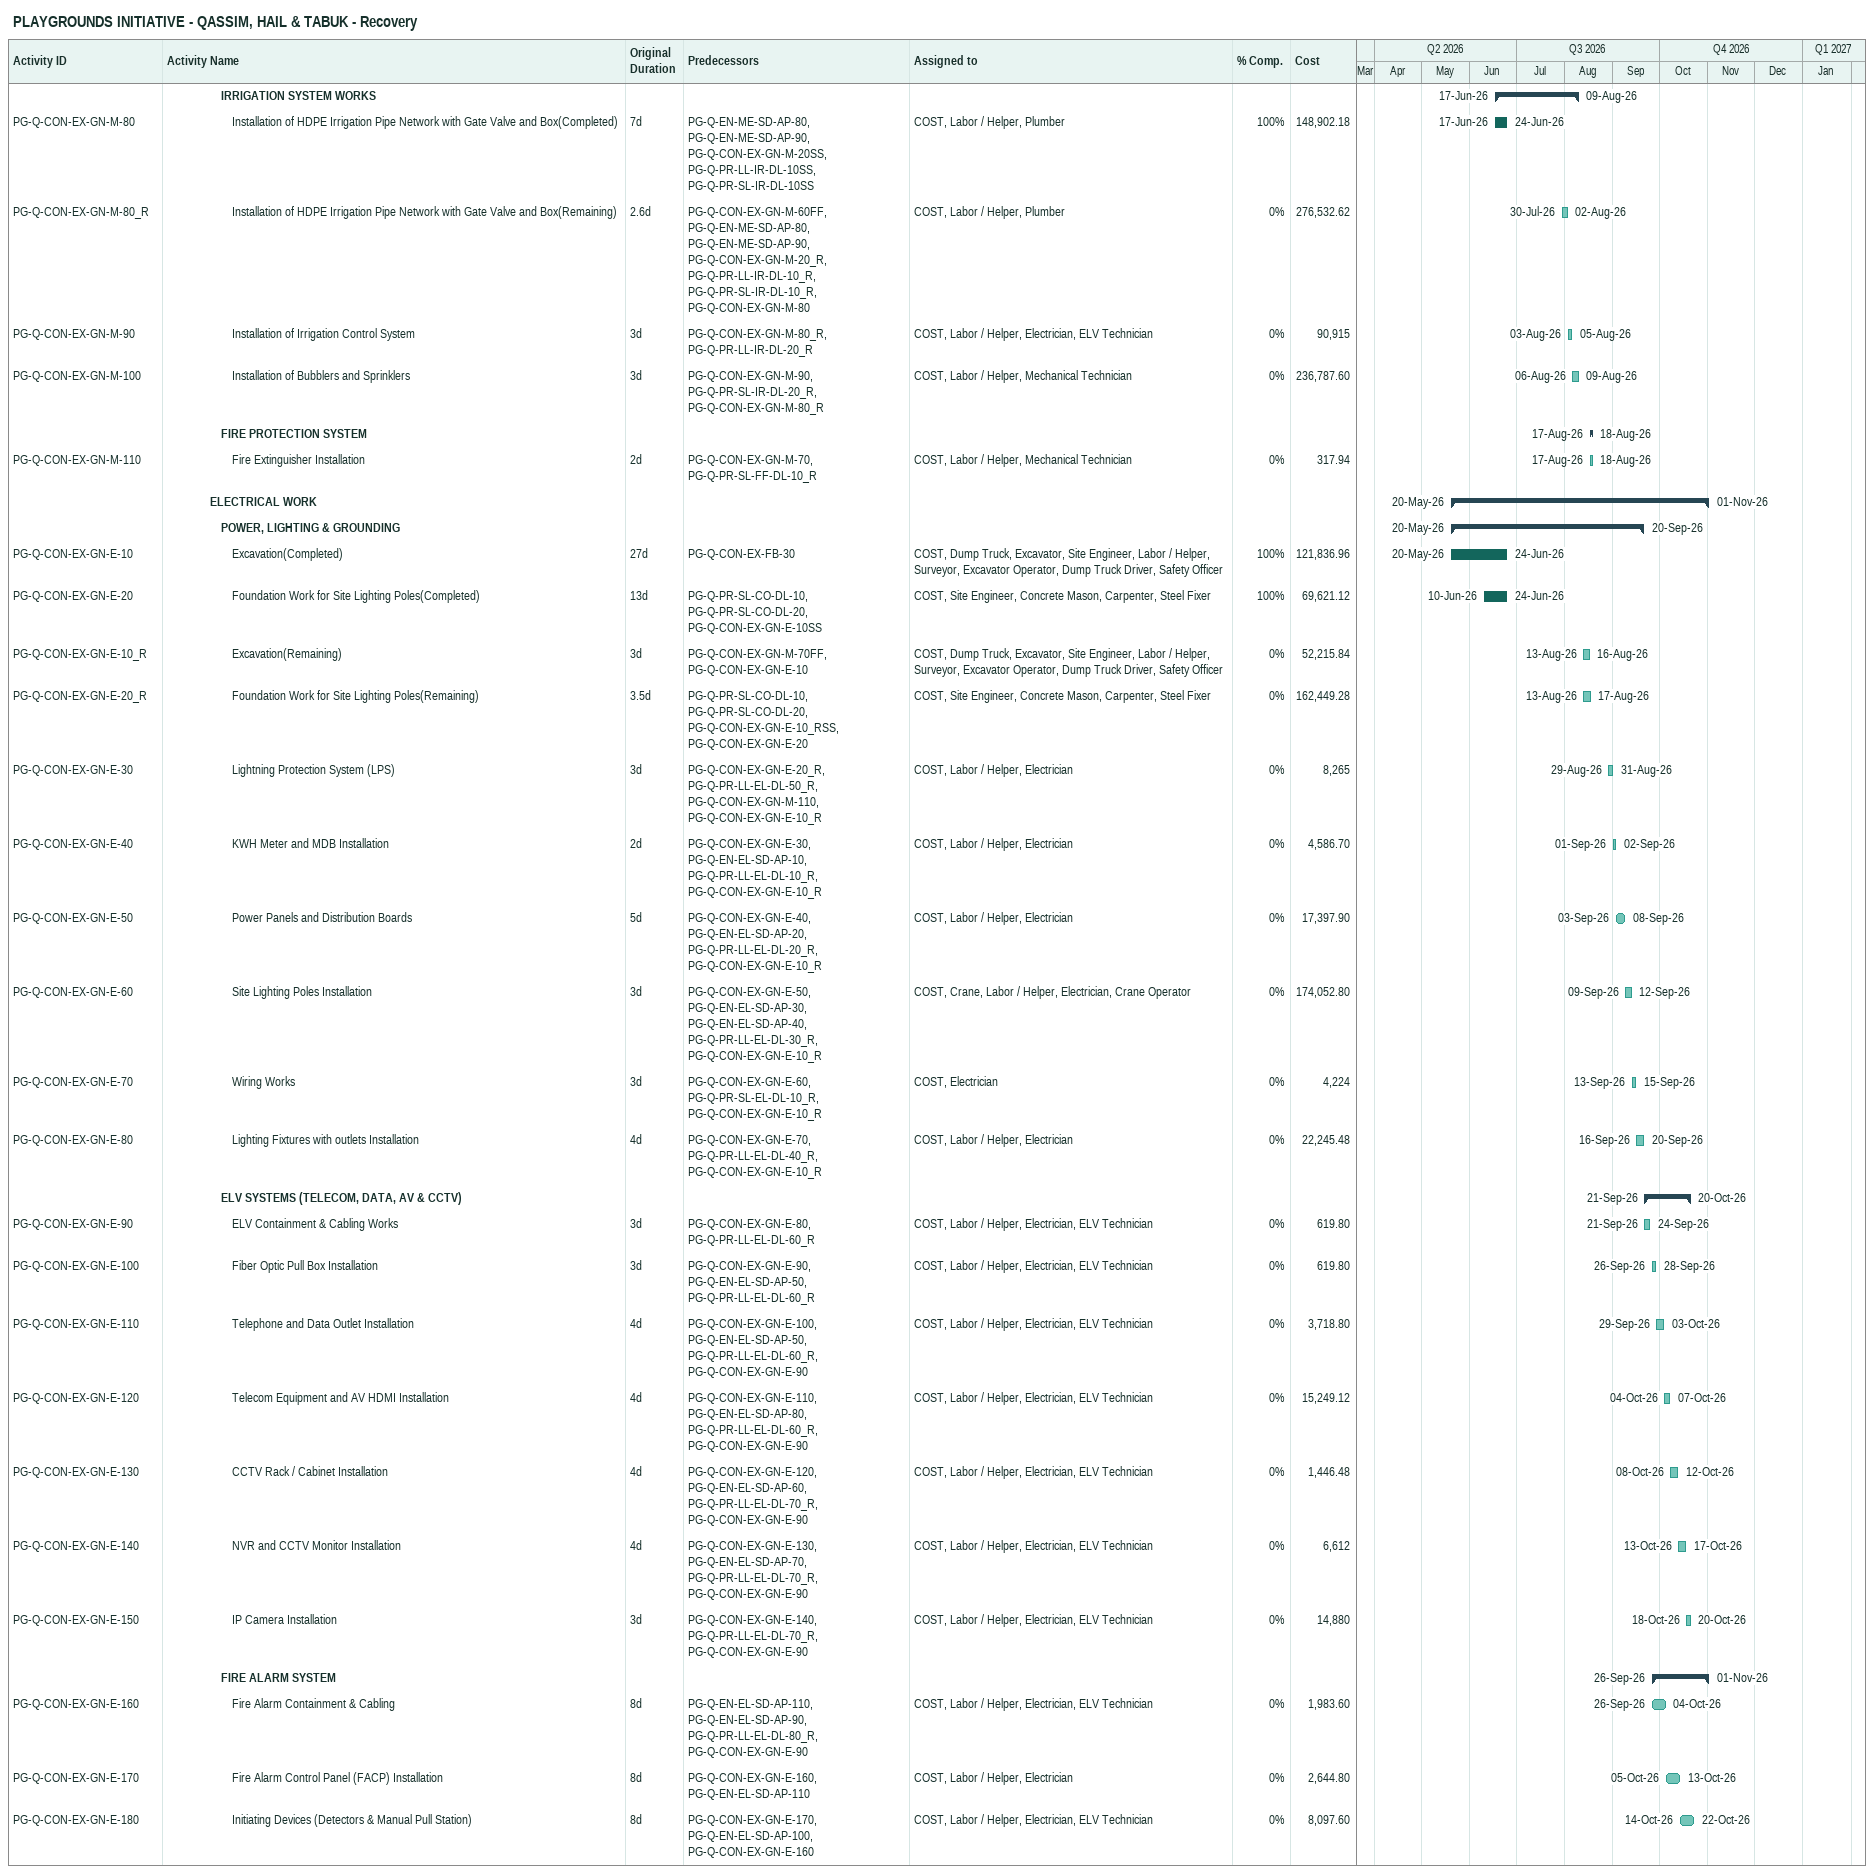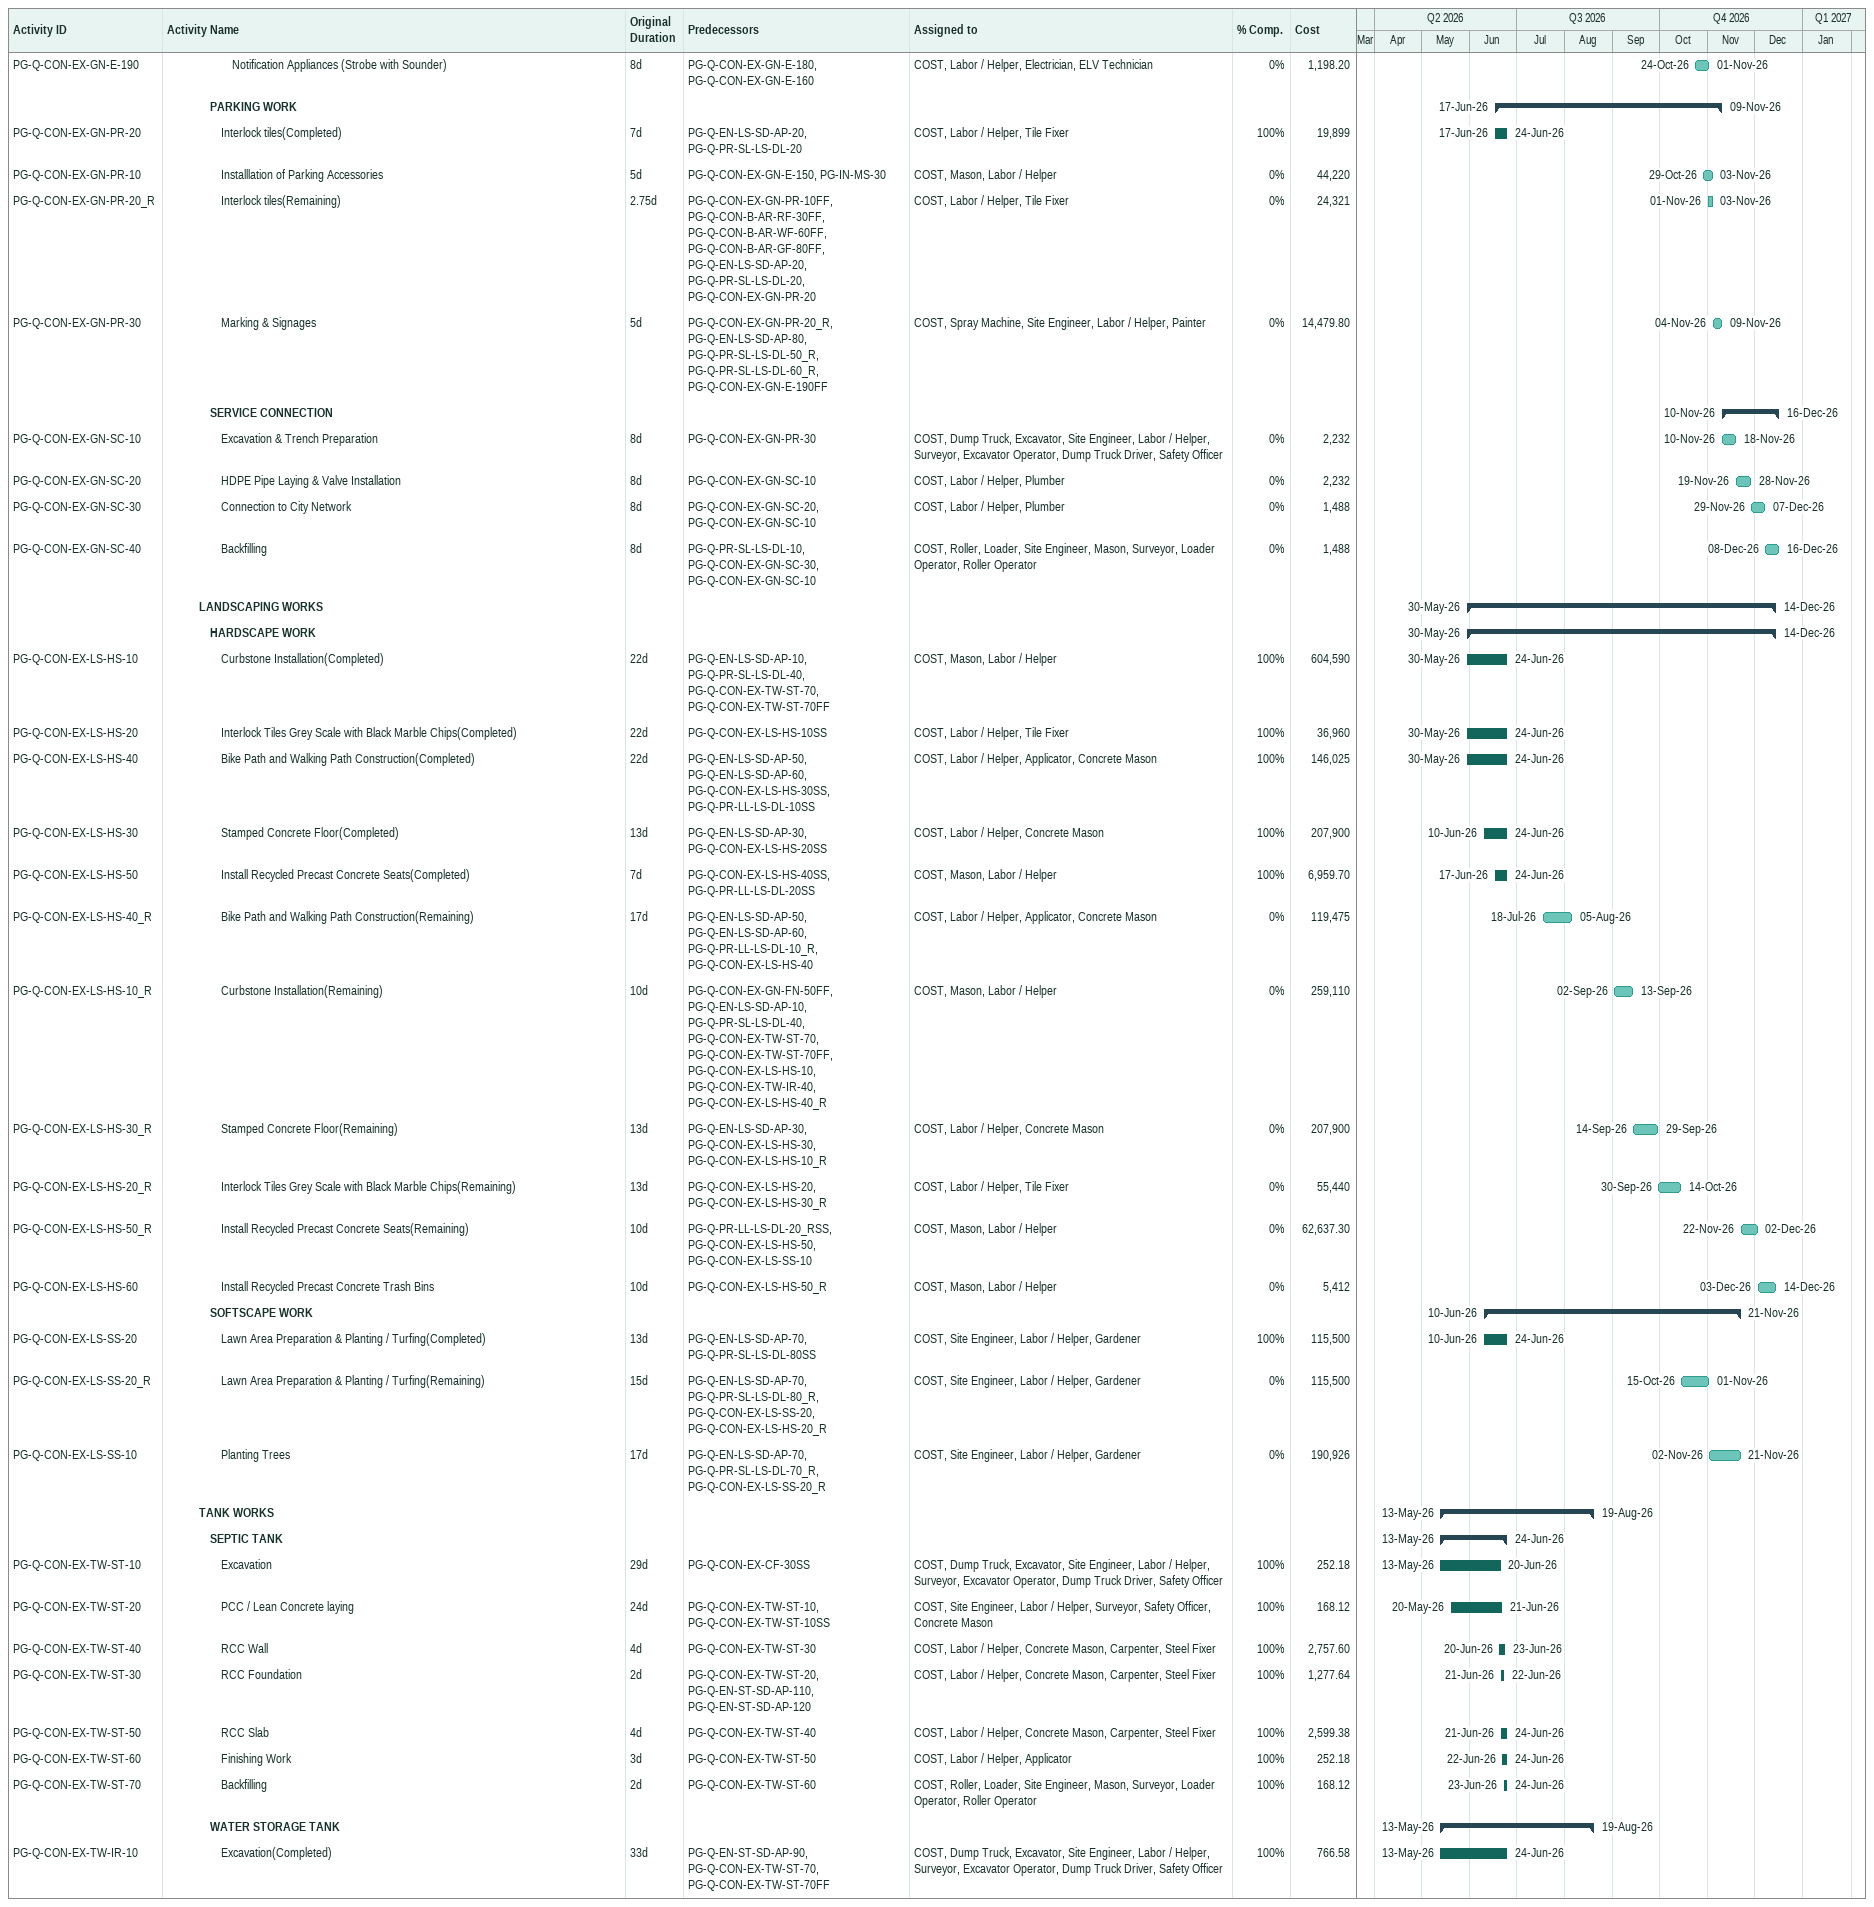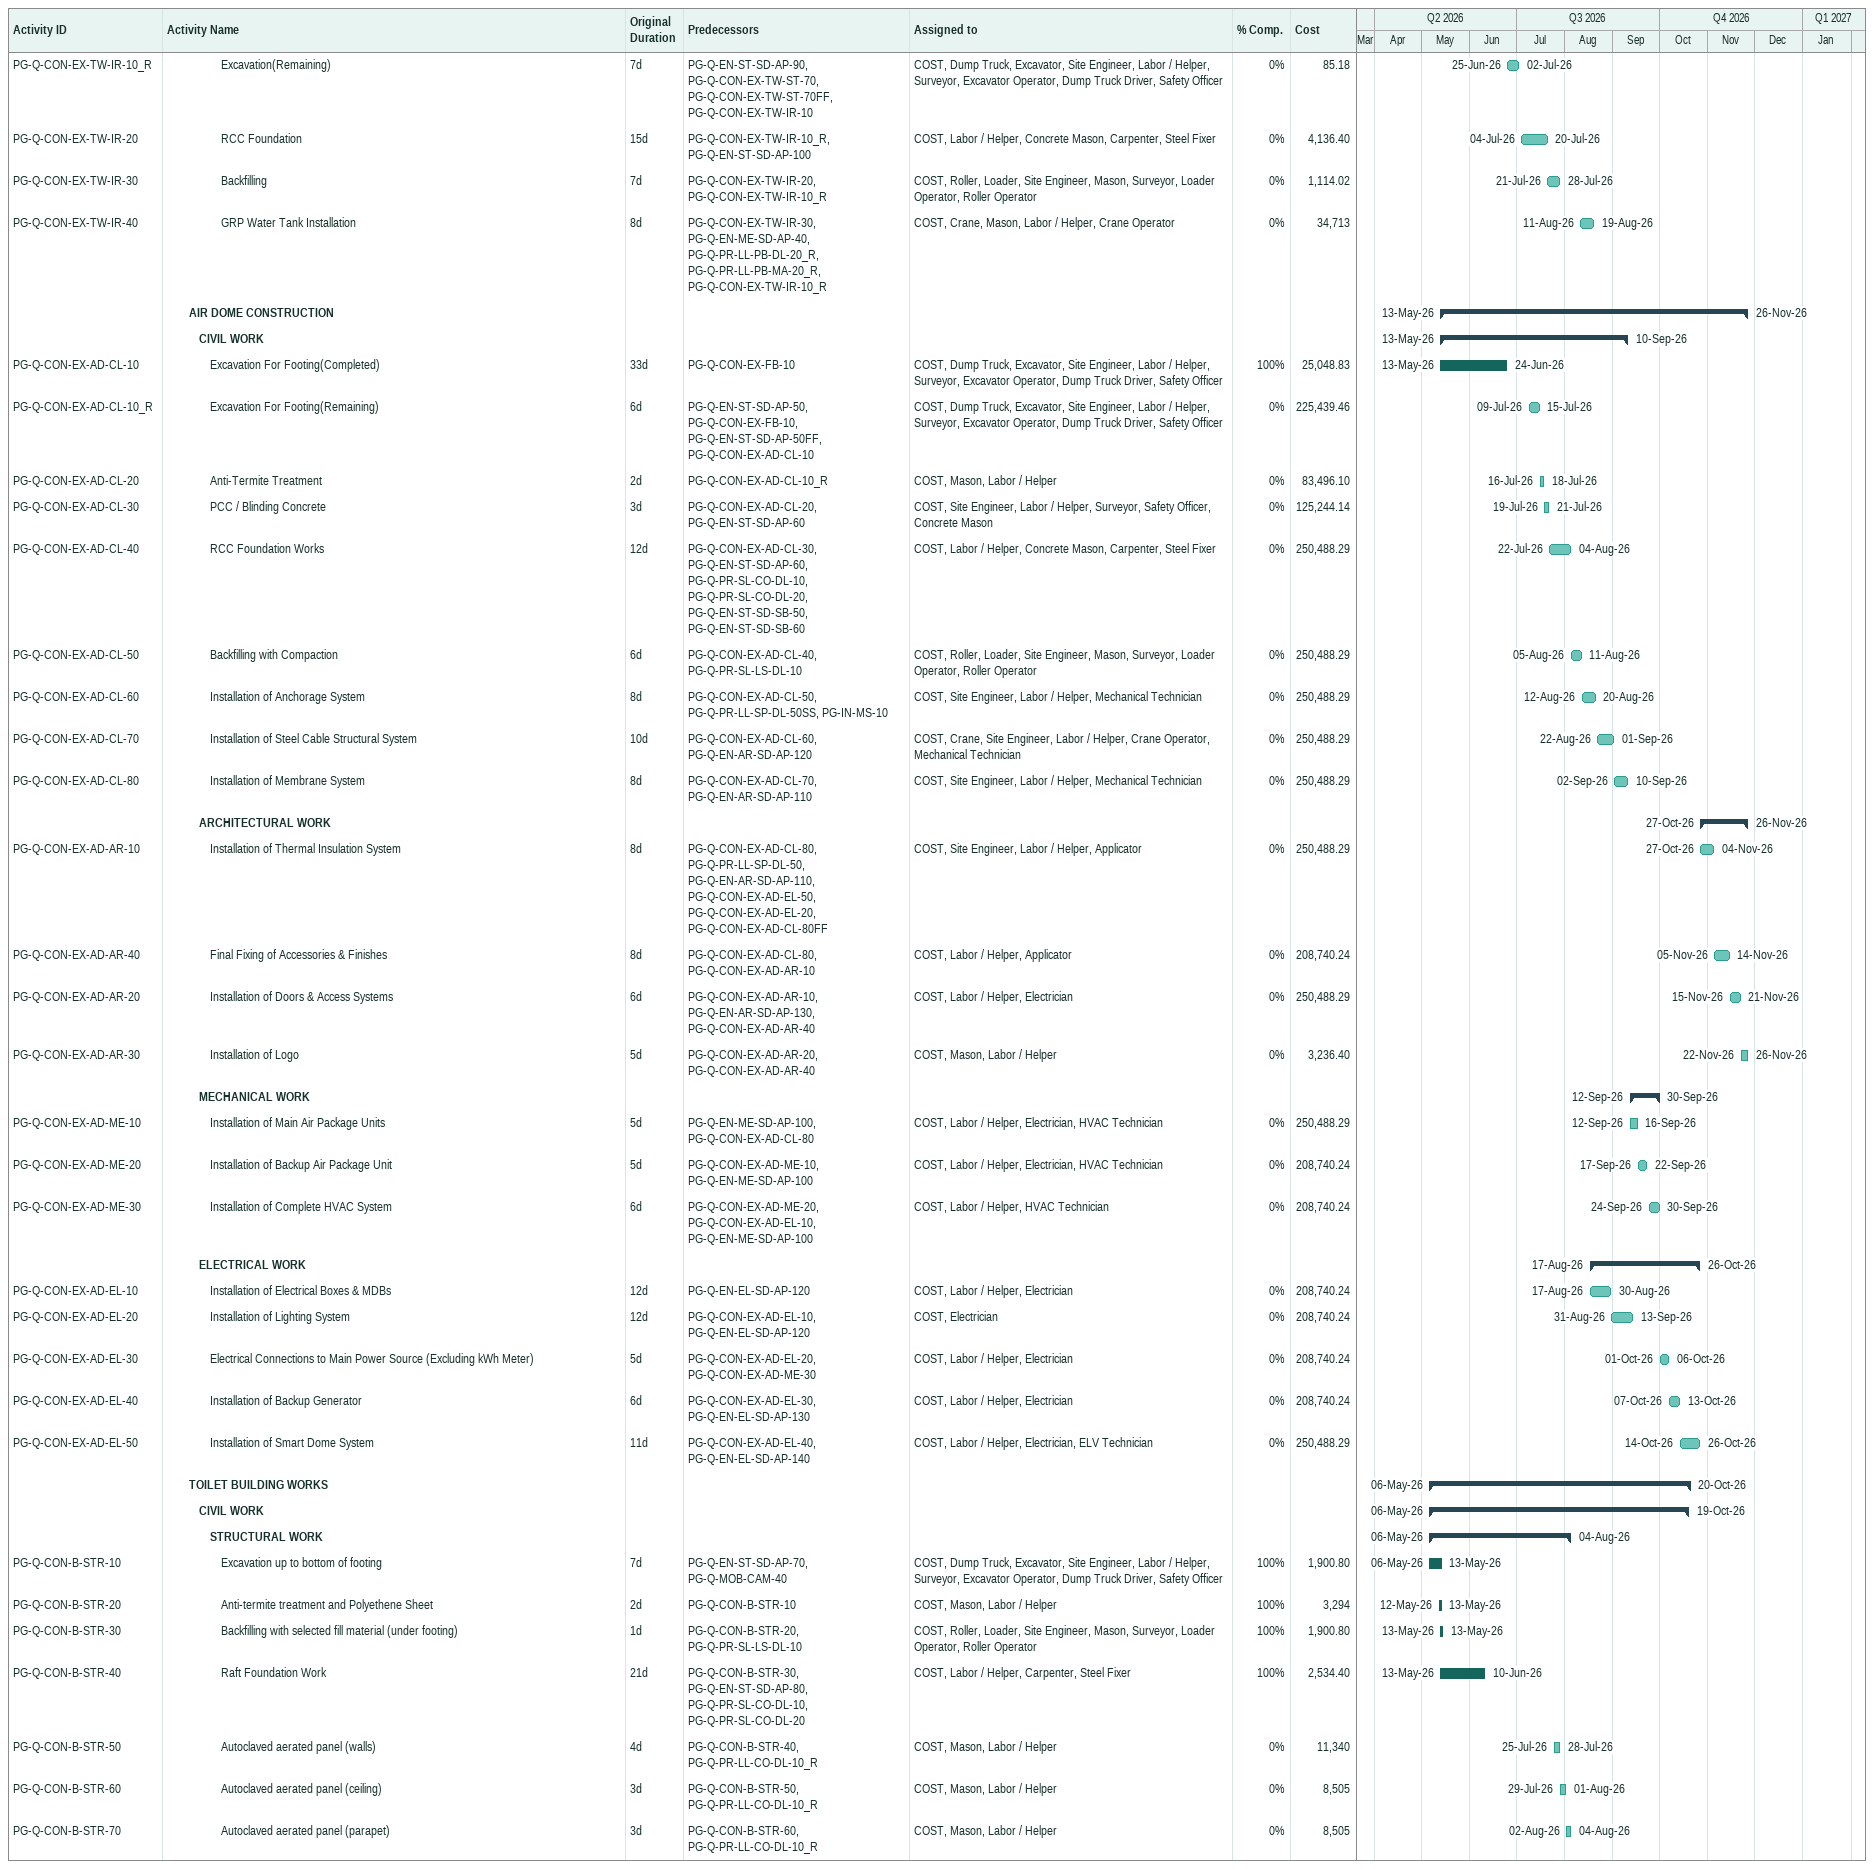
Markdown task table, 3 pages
PLAYGROUNDS INITIATIVE - QASSIM, HAIL & TABUK - Recovery

| ID | Level | Task | Original duration | Start | Finish | Predecessors | Resources | % complete | Cost |
|---|---|---|---|---|---|---|---|---|---|
|  | 6 | **IRRIGATION SYSTEM WORKS** |  | 2026-06-17 | 2026-08-09 |  |  |  |  |
| PG-Q-CON-EX-GN-M-80 | 7 | Installation of HDPE Irrigation Pipe Network with Gate Valve and Box(Completed) | 7d | 2026-06-17 | 2026-06-24 | PG-Q-EN-ME-SD-AP-80, PG-Q-EN-ME-SD-AP-90, PG-Q-CON-EX-GN-M-20SS, PG-Q-PR-LL-IR-DL-10SS, PG-Q-PR-SL-IR-DL-10SS | COST, Labor / Helper, Plumber | 100 | 148902.18 |
| PG-Q-CON-EX-GN-M-80_R | 7 | Installation of HDPE Irrigation Pipe Network with Gate Valve and Box(Remaining) | 2.6d | 2026-07-30 | 2026-08-02 | PG-Q-CON-EX-GN-M-60FF, PG-Q-EN-ME-SD-AP-80, PG-Q-EN-ME-SD-AP-90, PG-Q-CON-EX-GN-M-20_R, PG-Q-PR-LL-IR-DL-10_R, PG-Q-PR-SL-IR-DL-10_R, PG-Q-CON-EX-GN-M-80 | COST, Labor / Helper, Plumber | 0 | 276532.62 |
| PG-Q-CON-EX-GN-M-90 | 7 | Installation of Irrigation Control System | 3d | 2026-08-03 | 2026-08-05 | PG-Q-CON-EX-GN-M-80_R, PG-Q-PR-LL-IR-DL-20_R | COST, Labor / Helper, Electrician, ELV Technician | 0 | 90915 |
| PG-Q-CON-EX-GN-M-100 | 7 | Installation of Bubblers and Sprinklers | 3d | 2026-08-06 | 2026-08-09 | PG-Q-CON-EX-GN-M-90, PG-Q-PR-SL-IR-DL-20_R, PG-Q-CON-EX-GN-M-80_R | COST, Labor / Helper, Mechanical Technician | 0 | 236787.60 |
|  | 6 | **FIRE PROTECTION SYSTEM** |  | 2026-08-17 | 2026-08-18 |  |  |  |  |
| PG-Q-CON-EX-GN-M-110 | 7 | Fire Extinguisher Installation | 2d | 2026-08-17 | 2026-08-18 | PG-Q-CON-EX-GN-M-70, PG-Q-PR-SL-FF-DL-10_R | COST, Labor / Helper, Mechanical Technician | 0 | 317.94 |
|  | 5 | **ELECTRICAL WORK** |  | 2026-05-20 | 2026-11-01 |  |  |  |  |
|  | 6 | **POWER, LIGHTING & GROUNDING** |  | 2026-05-20 | 2026-09-20 |  |  |  |  |
| PG-Q-CON-EX-GN-E-10 | 7 | Excavation(Completed) | 27d | 2026-05-20 | 2026-06-24 | PG-Q-CON-EX-FB-30 | COST, Dump Truck, Excavator, Site Engineer, Labor / Helper, Surveyor, Excavator Operator, Dump Truck Driver, Safety Officer | 100 | 121836.96 |
| PG-Q-CON-EX-GN-E-20 | 7 | Foundation Work for Site Lighting Poles(Completed) | 13d | 2026-06-10 | 2026-06-24 | PG-Q-PR-SL-CO-DL-10, PG-Q-PR-SL-CO-DL-20, PG-Q-CON-EX-GN-E-10SS | COST, Site Engineer, Concrete Mason, Carpenter, Steel Fixer | 100 | 69621.12 |
| PG-Q-CON-EX-GN-E-10_R | 7 | Excavation(Remaining) | 3d | 2026-08-13 | 2026-08-16 | PG-Q-CON-EX-GN-M-70FF, PG-Q-CON-EX-GN-E-10 | COST, Dump Truck, Excavator, Site Engineer, Labor / Helper, Surveyor, Excavator Operator, Dump Truck Driver, Safety Officer | 0 | 52215.84 |
| PG-Q-CON-EX-GN-E-20_R | 7 | Foundation Work for Site Lighting Poles(Remaining) | 3.5d | 2026-08-13 | 2026-08-17 | PG-Q-PR-SL-CO-DL-10, PG-Q-PR-SL-CO-DL-20, PG-Q-CON-EX-GN-E-10_RSS, PG-Q-CON-EX-GN-E-20 | COST, Site Engineer, Concrete Mason, Carpenter, Steel Fixer | 0 | 162449.28 |
| PG-Q-CON-EX-GN-E-30 | 7 | Lightning Protection System (LPS) | 3d | 2026-08-29 | 2026-08-31 | PG-Q-CON-EX-GN-E-20_R, PG-Q-PR-LL-EL-DL-50_R, PG-Q-CON-EX-GN-M-110, PG-Q-CON-EX-GN-E-10_R | COST, Labor / Helper, Electrician | 0 | 8265 |
| PG-Q-CON-EX-GN-E-40 | 7 | KWH Meter and MDB Installation | 2d | 2026-09-01 | 2026-09-02 | PG-Q-CON-EX-GN-E-30, PG-Q-EN-EL-SD-AP-10, PG-Q-PR-LL-EL-DL-10_R, PG-Q-CON-EX-GN-E-10_R | COST, Labor / Helper, Electrician | 0 | 4586.70 |
| PG-Q-CON-EX-GN-E-50 | 7 | Power Panels and Distribution Boards | 5d | 2026-09-03 | 2026-09-08 | PG-Q-CON-EX-GN-E-40, PG-Q-EN-EL-SD-AP-20, PG-Q-PR-LL-EL-DL-20_R, PG-Q-CON-EX-GN-E-10_R | COST, Labor / Helper, Electrician | 0 | 17397.90 |
| PG-Q-CON-EX-GN-E-60 | 7 | Site Lighting Poles Installation | 3d | 2026-09-09 | 2026-09-12 | PG-Q-CON-EX-GN-E-50, PG-Q-EN-EL-SD-AP-30, PG-Q-EN-EL-SD-AP-40, PG-Q-PR-LL-EL-DL-30_R, PG-Q-CON-EX-GN-E-10_R | COST, Crane, Labor / Helper, Electrician, Crane Operator | 0 | 174052.80 |
| PG-Q-CON-EX-GN-E-70 | 7 | Wiring Works | 3d | 2026-09-13 | 2026-09-15 | PG-Q-CON-EX-GN-E-60, PG-Q-PR-SL-EL-DL-10_R, PG-Q-CON-EX-GN-E-10_R | COST, Electrician | 0 | 4224 |
| PG-Q-CON-EX-GN-E-80 | 7 | Lighting Fixtures with outlets Installation | 4d | 2026-09-16 | 2026-09-20 | PG-Q-CON-EX-GN-E-70, PG-Q-PR-LL-EL-DL-40_R, PG-Q-CON-EX-GN-E-10_R | COST, Labor / Helper, Electrician | 0 | 22245.48 |
|  | 6 | **ELV SYSTEMS (TELECOM, DATA, AV & CCTV)** |  | 2026-09-21 | 2026-10-20 |  |  |  |  |
| PG-Q-CON-EX-GN-E-90 | 7 | ELV Containment & Cabling Works | 3d | 2026-09-21 | 2026-09-24 | PG-Q-CON-EX-GN-E-80, PG-Q-PR-LL-EL-DL-60_R | COST, Labor / Helper, Electrician, ELV Technician | 0 | 619.80 |
| PG-Q-CON-EX-GN-E-100 | 7 | Fiber Optic Pull Box Installation | 3d | 2026-09-26 | 2026-09-28 | PG-Q-CON-EX-GN-E-90, PG-Q-EN-EL-SD-AP-50, PG-Q-PR-LL-EL-DL-60_R | COST, Labor / Helper, Electrician, ELV Technician | 0 | 619.80 |
| PG-Q-CON-EX-GN-E-110 | 7 | Telephone and Data Outlet Installation | 4d | 2026-09-29 | 2026-10-03 | PG-Q-CON-EX-GN-E-100, PG-Q-EN-EL-SD-AP-50, PG-Q-PR-LL-EL-DL-60_R, PG-Q-CON-EX-GN-E-90 | COST, Labor / Helper, Electrician, ELV Technician | 0 | 3718.80 |
| PG-Q-CON-EX-GN-E-120 | 7 | Telecom Equipment and AV HDMI Installation | 4d | 2026-10-04 | 2026-10-07 | PG-Q-CON-EX-GN-E-110, PG-Q-EN-EL-SD-AP-80, PG-Q-PR-LL-EL-DL-60_R, PG-Q-CON-EX-GN-E-90 | COST, Labor / Helper, Electrician, ELV Technician | 0 | 15249.12 |
| PG-Q-CON-EX-GN-E-130 | 7 | CCTV Rack / Cabinet Installation | 4d | 2026-10-08 | 2026-10-12 | PG-Q-CON-EX-GN-E-120, PG-Q-EN-EL-SD-AP-60, PG-Q-PR-LL-EL-DL-70_R, PG-Q-CON-EX-GN-E-90 | COST, Labor / Helper, Electrician, ELV Technician | 0 | 1446.48 |
| PG-Q-CON-EX-GN-E-140 | 7 | NVR and CCTV Monitor Installation | 4d | 2026-10-13 | 2026-10-17 | PG-Q-CON-EX-GN-E-130, PG-Q-EN-EL-SD-AP-70, PG-Q-PR-LL-EL-DL-70_R, PG-Q-CON-EX-GN-E-90 | COST, Labor / Helper, Electrician, ELV Technician | 0 | 6612 |
| PG-Q-CON-EX-GN-E-150 | 7 | IP Camera Installation | 3d | 2026-10-18 | 2026-10-20 | PG-Q-CON-EX-GN-E-140, PG-Q-PR-LL-EL-DL-70_R, PG-Q-CON-EX-GN-E-90 | COST, Labor / Helper, Electrician, ELV Technician | 0 | 14880 |
|  | 6 | **FIRE ALARM SYSTEM** |  | 2026-09-26 | 2026-11-01 |  |  |  |  |
| PG-Q-CON-EX-GN-E-160 | 7 | Fire Alarm Containment & Cabling | 8d | 2026-09-26 | 2026-10-04 | PG-Q-EN-EL-SD-AP-110, PG-Q-EN-EL-SD-AP-90, PG-Q-PR-LL-EL-DL-80_R, PG-Q-CON-EX-GN-E-90 | COST, Labor / Helper, Electrician, ELV Technician | 0 | 1983.60 |
| PG-Q-CON-EX-GN-E-170 | 7 | Fire Alarm Control Panel (FACP) Installation | 8d | 2026-10-05 | 2026-10-13 | PG-Q-CON-EX-GN-E-160, PG-Q-EN-EL-SD-AP-110 | COST, Labor / Helper, Electrician | 0 | 2644.80 |
| PG-Q-CON-EX-GN-E-180 | 7 | Initiating Devices (Detectors & Manual Pull Station) | 8d | 2026-10-14 | 2026-10-22 | PG-Q-CON-EX-GN-E-170, PG-Q-EN-EL-SD-AP-100, PG-Q-CON-EX-GN-E-160 | COST, Labor / Helper, Electrician, ELV Technician | 0 | 8097.60 |
| PG-Q-CON-EX-GN-E-190 | 7 | Notification Appliances (Strobe with Sounder) | 8d | 2026-10-24 | 2026-11-01 | PG-Q-CON-EX-GN-E-180, PG-Q-CON-EX-GN-E-160 | COST, Labor / Helper, Electrician, ELV Technician | 0 | 1198.20 |
|  | 5 | **PARKING WORK** |  | 2026-06-17 | 2026-11-09 |  |  |  |  |
| PG-Q-CON-EX-GN-PR-20 | 6 | Interlock tiles(Completed) | 7d | 2026-06-17 | 2026-06-24 | PG-Q-EN-LS-SD-AP-20, PG-Q-PR-SL-LS-DL-20 | COST, Labor / Helper, Tile Fixer | 100 | 19899 |
| PG-Q-CON-EX-GN-PR-10 | 6 | Installlation of Parking Accessories | 5d | 2026-10-29 | 2026-11-03 | PG-Q-CON-EX-GN-E-150, PG-IN-MS-30 | COST, Mason, Labor / Helper | 0 | 44220 |
| PG-Q-CON-EX-GN-PR-20_R | 6 | Interlock tiles(Remaining) | 2.75d | 2026-11-01 | 2026-11-03 | PG-Q-CON-EX-GN-PR-10FF, PG-Q-CON-B-AR-RF-30FF, PG-Q-CON-B-AR-WF-60FF, PG-Q-CON-B-AR-GF-80FF, PG-Q-EN-LS-SD-AP-20, PG-Q-PR-SL-LS-DL-20, PG-Q-CON-EX-GN-PR-20 | COST, Labor / Helper, Tile Fixer | 0 | 24321 |
| PG-Q-CON-EX-GN-PR-30 | 6 | Marking & Signages | 5d | 2026-11-04 | 2026-11-09 | PG-Q-CON-EX-GN-PR-20_R, PG-Q-EN-LS-SD-AP-80, PG-Q-PR-SL-LS-DL-50_R, PG-Q-PR-SL-LS-DL-60_R, PG-Q-CON-EX-GN-E-190FF | COST, Spray Machine, Site Engineer, Labor / Helper, Painter | 0 | 14479.80 |
|  | 5 | **SERVICE CONNECTION** |  | 2026-11-10 | 2026-12-16 |  |  |  |  |
| PG-Q-CON-EX-GN-SC-10 | 6 | Excavation & Trench Preparation | 8d | 2026-11-10 | 2026-11-18 | PG-Q-CON-EX-GN-PR-30 | COST, Dump Truck, Excavator, Site Engineer, Labor / Helper, Surveyor, Excavator Operator, Dump Truck Driver, Safety Officer | 0 | 2232 |
| PG-Q-CON-EX-GN-SC-20 | 6 | HDPE Pipe Laying & Valve Installation | 8d | 2026-11-19 | 2026-11-28 | PG-Q-CON-EX-GN-SC-10 | COST, Labor / Helper, Plumber | 0 | 2232 |
| PG-Q-CON-EX-GN-SC-30 | 6 | Connection to City Network | 8d | 2026-11-29 | 2026-12-07 | PG-Q-CON-EX-GN-SC-20, PG-Q-CON-EX-GN-SC-10 | COST, Labor / Helper, Plumber | 0 | 1488 |
| PG-Q-CON-EX-GN-SC-40 | 6 | Backfilling | 8d | 2026-12-08 | 2026-12-16 | PG-Q-PR-SL-LS-DL-10, PG-Q-CON-EX-GN-SC-30, PG-Q-CON-EX-GN-SC-10 | COST, Roller, Loader, Site Engineer, Mason, Surveyor, Loader Operator, Roller Operator | 0 | 1488 |
|  | 4 | **LANDSCAPING WORKS** |  | 2026-05-30 | 2026-12-14 |  |  |  |  |
|  | 5 | **HARDSCAPE WORK** |  | 2026-05-30 | 2026-12-14 |  |  |  |  |
| PG-Q-CON-EX-LS-HS-10 | 6 | Curbstone Installation(Completed) | 22d | 2026-05-30 | 2026-06-24 | PG-Q-EN-LS-SD-AP-10, PG-Q-PR-SL-LS-DL-40, PG-Q-CON-EX-TW-ST-70, PG-Q-CON-EX-TW-ST-70FF | COST, Mason, Labor / Helper | 100 | 604590 |
| PG-Q-CON-EX-LS-HS-20 | 6 | Interlock Tiles Grey Scale with Black Marble Chips(Completed) | 22d | 2026-05-30 | 2026-06-24 | PG-Q-CON-EX-LS-HS-10SS | COST, Labor / Helper, Tile Fixer | 100 | 36960 |
| PG-Q-CON-EX-LS-HS-40 | 6 | Bike Path and Walking Path Construction(Completed) | 22d | 2026-05-30 | 2026-06-24 | PG-Q-EN-LS-SD-AP-50, PG-Q-EN-LS-SD-AP-60, PG-Q-CON-EX-LS-HS-30SS, PG-Q-PR-LL-LS-DL-10SS | COST, Labor / Helper, Applicator, Concrete Mason | 100 | 146025 |
| PG-Q-CON-EX-LS-HS-30 | 6 | Stamped Concrete Floor(Completed) | 13d | 2026-06-10 | 2026-06-24 | PG-Q-EN-LS-SD-AP-30, PG-Q-CON-EX-LS-HS-20SS | COST, Labor / Helper, Concrete Mason | 100 | 207900 |
| PG-Q-CON-EX-LS-HS-50 | 6 | Install Recycled Precast Concrete Seats(Completed) | 7d | 2026-06-17 | 2026-06-24 | PG-Q-CON-EX-LS-HS-40SS, PG-Q-PR-LL-LS-DL-20SS | COST, Mason, Labor / Helper | 100 | 6959.70 |
| PG-Q-CON-EX-LS-HS-40_R | 6 | Bike Path and Walking Path Construction(Remaining) | 17d | 2026-07-18 | 2026-08-05 | PG-Q-EN-LS-SD-AP-50, PG-Q-EN-LS-SD-AP-60, PG-Q-PR-LL-LS-DL-10_R, PG-Q-CON-EX-LS-HS-40 | COST, Labor / Helper, Applicator, Concrete Mason | 0 | 119475 |
| PG-Q-CON-EX-LS-HS-10_R | 6 | Curbstone Installation(Remaining) | 10d | 2026-09-02 | 2026-09-13 | PG-Q-CON-EX-GN-FN-50FF, PG-Q-EN-LS-SD-AP-10, PG-Q-PR-SL-LS-DL-40, PG-Q-CON-EX-TW-ST-70, PG-Q-CON-EX-TW-ST-70FF, PG-Q-CON-EX-LS-HS-10, PG-Q-CON-EX-TW-IR-40, PG-Q-CON-EX-LS-HS-40_R | COST, Mason, Labor / Helper | 0 | 259110 |
| PG-Q-CON-EX-LS-HS-30_R | 6 | Stamped Concrete Floor(Remaining) | 13d | 2026-09-14 | 2026-09-29 | PG-Q-EN-LS-SD-AP-30, PG-Q-CON-EX-LS-HS-30, PG-Q-CON-EX-LS-HS-10_R | COST, Labor / Helper, Concrete Mason | 0 | 207900 |
| PG-Q-CON-EX-LS-HS-20_R | 6 | Interlock Tiles Grey Scale with Black Marble Chips(Remaining) | 13d | 2026-09-30 | 2026-10-14 | PG-Q-CON-EX-LS-HS-20, PG-Q-CON-EX-LS-HS-30_R | COST, Labor / Helper, Tile Fixer | 0 | 55440 |
| PG-Q-CON-EX-LS-HS-50_R | 6 | Install Recycled Precast Concrete Seats(Remaining) | 10d | 2026-11-22 | 2026-12-02 | PG-Q-PR-LL-LS-DL-20_RSS, PG-Q-CON-EX-LS-HS-50, PG-Q-CON-EX-LS-SS-10 | COST, Mason, Labor / Helper | 0 | 62637.30 |
| PG-Q-CON-EX-LS-HS-60 | 6 | Install Recycled Precast Concrete Trash Bins | 10d | 2026-12-03 | 2026-12-14 | PG-Q-CON-EX-LS-HS-50_R | COST, Mason, Labor / Helper | 0 | 5412 |
|  | 5 | **SOFTSCAPE WORK** |  | 2026-06-10 | 2026-11-21 |  |  |  |  |
| PG-Q-CON-EX-LS-SS-20 | 6 | Lawn Area Preparation & Planting / Turfing(Completed) | 13d | 2026-06-10 | 2026-06-24 | PG-Q-EN-LS-SD-AP-70, PG-Q-PR-SL-LS-DL-80SS | COST, Site Engineer, Labor / Helper, Gardener | 100 | 115500 |
| PG-Q-CON-EX-LS-SS-20_R | 6 | Lawn Area Preparation & Planting / Turfing(Remaining) | 15d | 2026-10-15 | 2026-11-01 | PG-Q-EN-LS-SD-AP-70, PG-Q-PR-SL-LS-DL-80_R, PG-Q-CON-EX-LS-SS-20, PG-Q-CON-EX-LS-HS-20_R | COST, Site Engineer, Labor / Helper, Gardener | 0 | 115500 |
| PG-Q-CON-EX-LS-SS-10 | 6 | Planting Trees | 17d | 2026-11-02 | 2026-11-21 | PG-Q-EN-LS-SD-AP-70, PG-Q-PR-SL-LS-DL-70_R, PG-Q-CON-EX-LS-SS-20_R | COST, Site Engineer, Labor / Helper, Gardener | 0 | 190926 |
|  | 4 | **TANK WORKS** |  | 2026-05-13 | 2026-08-19 |  |  |  |  |
|  | 5 | **SEPTIC TANK** |  | 2026-05-13 | 2026-06-24 |  |  |  |  |
| PG-Q-CON-EX-TW-ST-10 | 6 | Excavation | 29d | 2026-05-13 | 2026-06-20 | PG-Q-CON-EX-CF-30SS | COST, Dump Truck, Excavator, Site Engineer, Labor / Helper, Surveyor, Excavator Operator, Dump Truck Driver, Safety Officer | 100 | 252.18 |
| PG-Q-CON-EX-TW-ST-20 | 6 | PCC / Lean Concrete laying | 24d | 2026-05-20 | 2026-06-21 | PG-Q-CON-EX-TW-ST-10, PG-Q-CON-EX-TW-ST-10SS | COST, Site Engineer, Labor / Helper, Surveyor, Safety Officer, Concrete Mason | 100 | 168.12 |
| PG-Q-CON-EX-TW-ST-40 | 6 | RCC Wall | 4d | 2026-06-20 | 2026-06-23 | PG-Q-CON-EX-TW-ST-30 | COST, Labor / Helper, Concrete Mason, Carpenter, Steel Fixer | 100 | 2757.60 |
| PG-Q-CON-EX-TW-ST-30 | 6 | RCC Foundation | 2d | 2026-06-21 | 2026-06-22 | PG-Q-CON-EX-TW-ST-20, PG-Q-EN-ST-SD-AP-110, PG-Q-EN-ST-SD-AP-120 | COST, Labor / Helper, Concrete Mason, Carpenter, Steel Fixer | 100 | 1277.64 |
| PG-Q-CON-EX-TW-ST-50 | 6 | RCC Slab | 4d | 2026-06-21 | 2026-06-24 | PG-Q-CON-EX-TW-ST-40 | COST, Labor / Helper, Concrete Mason, Carpenter, Steel Fixer | 100 | 2599.38 |
| PG-Q-CON-EX-TW-ST-60 | 6 | Finishing Work | 3d | 2026-06-22 | 2026-06-24 | PG-Q-CON-EX-TW-ST-50 | COST, Labor / Helper, Applicator | 100 | 252.18 |
| PG-Q-CON-EX-TW-ST-70 | 6 | Backfilling | 2d | 2026-06-23 | 2026-06-24 | PG-Q-CON-EX-TW-ST-60 | COST, Roller, Loader, Site Engineer, Mason, Surveyor, Loader Operator, Roller Operator | 100 | 168.12 |
|  | 5 | **WATER STORAGE TANK** |  | 2026-05-13 | 2026-08-19 |  |  |  |  |
| PG-Q-CON-EX-TW-IR-10 | 6 | Excavation(Completed) | 33d | 2026-05-13 | 2026-06-24 | PG-Q-EN-ST-SD-AP-90, PG-Q-CON-EX-TW-ST-70, PG-Q-CON-EX-TW-ST-70FF | COST, Dump Truck, Excavator, Site Engineer, Labor / Helper, Surveyor, Excavator Operator, Dump Truck Driver, Safety Officer | 100 | 766.58 |
| PG-Q-CON-EX-TW-IR-10_R | 6 | Excavation(Remaining) | 7d | 2026-06-25 | 2026-07-02 | PG-Q-EN-ST-SD-AP-90, PG-Q-CON-EX-TW-ST-70, PG-Q-CON-EX-TW-ST-70FF, PG-Q-CON-EX-TW-IR-10 | COST, Dump Truck, Excavator, Site Engineer, Labor / Helper, Surveyor, Excavator Operator, Dump Truck Driver, Safety Officer | 0 | 85.18 |
| PG-Q-CON-EX-TW-IR-20 | 6 | RCC Foundation | 15d | 2026-07-04 | 2026-07-20 | PG-Q-CON-EX-TW-IR-10_R, PG-Q-EN-ST-SD-AP-100 | COST, Labor / Helper, Concrete Mason, Carpenter, Steel Fixer | 0 | 4136.40 |
| PG-Q-CON-EX-TW-IR-30 | 6 | Backfilling | 7d | 2026-07-21 | 2026-07-28 | PG-Q-CON-EX-TW-IR-20, PG-Q-CON-EX-TW-IR-10_R | COST, Roller, Loader, Site Engineer, Mason, Surveyor, Loader Operator, Roller Operator | 0 | 1114.02 |
| PG-Q-CON-EX-TW-IR-40 | 6 | GRP Water Tank Installation | 8d | 2026-08-11 | 2026-08-19 | PG-Q-CON-EX-TW-IR-30, PG-Q-EN-ME-SD-AP-40, PG-Q-PR-LL-PB-DL-20_R, PG-Q-PR-LL-PB-MA-20_R, PG-Q-CON-EX-TW-IR-10_R | COST, Crane, Mason, Labor / Helper, Crane Operator | 0 | 34713 |
|  | 3 | **AIR DOME CONSTRUCTION** |  | 2026-05-13 | 2026-11-26 |  |  |  |  |
|  | 4 | **CIVIL WORK** |  | 2026-05-13 | 2026-09-10 |  |  |  |  |
| PG-Q-CON-EX-AD-CL-10 | 5 | Excavation For Footing(Completed) | 33d | 2026-05-13 | 2026-06-24 | PG-Q-CON-EX-FB-10 | COST, Dump Truck, Excavator, Site Engineer, Labor / Helper, Surveyor, Excavator Operator, Dump Truck Driver, Safety Officer | 100 | 25048.83 |
| PG-Q-CON-EX-AD-CL-10_R | 5 | Excavation For Footing(Remaining) | 6d | 2026-07-09 | 2026-07-15 | PG-Q-EN-ST-SD-AP-50, PG-Q-CON-EX-FB-10, PG-Q-EN-ST-SD-AP-50FF, PG-Q-CON-EX-AD-CL-10 | COST, Dump Truck, Excavator, Site Engineer, Labor / Helper, Surveyor, Excavator Operator, Dump Truck Driver, Safety Officer | 0 | 225439.46 |
| PG-Q-CON-EX-AD-CL-20 | 5 | Anti-Termite Treatment | 2d | 2026-07-16 | 2026-07-18 | PG-Q-CON-EX-AD-CL-10_R | COST, Mason, Labor / Helper | 0 | 83496.10 |
| PG-Q-CON-EX-AD-CL-30 | 5 | PCC / Blinding Concrete | 3d | 2026-07-19 | 2026-07-21 | PG-Q-CON-EX-AD-CL-20, PG-Q-EN-ST-SD-AP-60 | COST, Site Engineer, Labor / Helper, Surveyor, Safety Officer, Concrete Mason | 0 | 125244.14 |
| PG-Q-CON-EX-AD-CL-40 | 5 | RCC Foundation Works | 12d | 2026-07-22 | 2026-08-04 | PG-Q-CON-EX-AD-CL-30, PG-Q-EN-ST-SD-AP-60, PG-Q-PR-SL-CO-DL-10, PG-Q-PR-SL-CO-DL-20, PG-Q-EN-ST-SD-SB-50, PG-Q-EN-ST-SD-SB-60 | COST, Labor / Helper, Concrete Mason, Carpenter, Steel Fixer | 0 | 250488.29 |
| PG-Q-CON-EX-AD-CL-50 | 5 | Backfilling with Compaction | 6d | 2026-08-05 | 2026-08-11 | PG-Q-CON-EX-AD-CL-40, PG-Q-PR-SL-LS-DL-10 | COST, Roller, Loader, Site Engineer, Mason, Surveyor, Loader Operator, Roller Operator | 0 | 250488.29 |
| PG-Q-CON-EX-AD-CL-60 | 5 | Installation of Anchorage System | 8d | 2026-08-12 | 2026-08-20 | PG-Q-CON-EX-AD-CL-50, PG-Q-PR-LL-SP-DL-50SS, PG-IN-MS-10 | COST, Site Engineer, Labor / Helper, Mechanical Technician | 0 | 250488.29 |
| PG-Q-CON-EX-AD-CL-70 | 5 | Installation of Steel Cable Structural System | 10d | 2026-08-22 | 2026-09-01 | PG-Q-CON-EX-AD-CL-60, PG-Q-EN-AR-SD-AP-120 | COST, Crane, Site Engineer, Labor / Helper, Crane Operator, Mechanical Technician | 0 | 250488.29 |
| PG-Q-CON-EX-AD-CL-80 | 5 | Installation of Membrane System | 8d | 2026-09-02 | 2026-09-10 | PG-Q-CON-EX-AD-CL-70, PG-Q-EN-AR-SD-AP-110 | COST, Site Engineer, Labor / Helper, Mechanical Technician | 0 | 250488.29 |
|  | 4 | **ARCHITECTURAL WORK** |  | 2026-10-27 | 2026-11-26 |  |  |  |  |
| PG-Q-CON-EX-AD-AR-10 | 5 | Installation of Thermal Insulation System | 8d | 2026-10-27 | 2026-11-04 | PG-Q-CON-EX-AD-CL-80, PG-Q-PR-LL-SP-DL-50, PG-Q-EN-AR-SD-AP-110, PG-Q-CON-EX-AD-EL-50, PG-Q-CON-EX-AD-EL-20, PG-Q-CON-EX-AD-CL-80FF | COST, Site Engineer, Labor / Helper, Applicator | 0 | 250488.29 |
| PG-Q-CON-EX-AD-AR-40 | 5 | Final Fixing of Accessories & Finishes | 8d | 2026-11-05 | 2026-11-14 | PG-Q-CON-EX-AD-CL-80, PG-Q-CON-EX-AD-AR-10 | COST, Labor / Helper, Applicator | 0 | 208740.24 |
| PG-Q-CON-EX-AD-AR-20 | 5 | Installation of Doors & Access Systems | 6d | 2026-11-15 | 2026-11-21 | PG-Q-CON-EX-AD-AR-10, PG-Q-EN-AR-SD-AP-130, PG-Q-CON-EX-AD-AR-40 | COST, Labor / Helper, Electrician | 0 | 250488.29 |
| PG-Q-CON-EX-AD-AR-30 | 5 | Installation of Logo | 5d | 2026-11-22 | 2026-11-26 | PG-Q-CON-EX-AD-AR-20, PG-Q-CON-EX-AD-AR-40 | COST, Mason, Labor / Helper | 0 | 3236.40 |
|  | 4 | **MECHANICAL WORK** |  | 2026-09-12 | 2026-09-30 |  |  |  |  |
| PG-Q-CON-EX-AD-ME-10 | 5 | Installation of Main Air Package Units | 5d | 2026-09-12 | 2026-09-16 | PG-Q-EN-ME-SD-AP-100, PG-Q-CON-EX-AD-CL-80 | COST, Labor / Helper, Electrician, HVAC Technician | 0 | 250488.29 |
| PG-Q-CON-EX-AD-ME-20 | 5 | Installation of Backup Air Package Unit | 5d | 2026-09-17 | 2026-09-22 | PG-Q-CON-EX-AD-ME-10, PG-Q-EN-ME-SD-AP-100 | COST, Labor / Helper, Electrician, HVAC Technician | 0 | 208740.24 |
| PG-Q-CON-EX-AD-ME-30 | 5 | Installation of Complete HVAC System | 6d | 2026-09-24 | 2026-09-30 | PG-Q-CON-EX-AD-ME-20, PG-Q-CON-EX-AD-EL-10, PG-Q-EN-ME-SD-AP-100 | COST, Labor / Helper, HVAC Technician | 0 | 208740.24 |
|  | 4 | **ELECTRICAL WORK** |  | 2026-08-17 | 2026-10-26 |  |  |  |  |
| PG-Q-CON-EX-AD-EL-10 | 5 | Installation of Electrical Boxes & MDBs | 12d | 2026-08-17 | 2026-08-30 | PG-Q-EN-EL-SD-AP-120 | COST, Labor / Helper, Electrician | 0 | 208740.24 |
| PG-Q-CON-EX-AD-EL-20 | 5 | Installation of Lighting System | 12d | 2026-08-31 | 2026-09-13 | PG-Q-CON-EX-AD-EL-10, PG-Q-EN-EL-SD-AP-120 | COST, Electrician | 0 | 208740.24 |
| PG-Q-CON-EX-AD-EL-30 | 5 | Electrical Connections to Main Power Source (Excluding kWh Meter) | 5d | 2026-10-01 | 2026-10-06 | PG-Q-CON-EX-AD-EL-20, PG-Q-CON-EX-AD-ME-30 | COST, Labor / Helper, Electrician | 0 | 208740.24 |
| PG-Q-CON-EX-AD-EL-40 | 5 | Installation of Backup Generator | 6d | 2026-10-07 | 2026-10-13 | PG-Q-CON-EX-AD-EL-30, PG-Q-EN-EL-SD-AP-130 | COST, Labor / Helper, Electrician | 0 | 208740.24 |
| PG-Q-CON-EX-AD-EL-50 | 5 | Installation of Smart Dome System | 11d | 2026-10-14 | 2026-10-26 | PG-Q-CON-EX-AD-EL-40, PG-Q-EN-EL-SD-AP-140 | COST, Labor / Helper, Electrician, ELV Technician | 0 | 250488.29 |
|  | 3 | **TOILET BUILDING WORKS** |  | 2026-05-06 | 2026-10-20 |  |  |  |  |
|  | 4 | **CIVIL WORK** |  | 2026-05-06 | 2026-10-19 |  |  |  |  |
|  | 5 | **STRUCTURAL WORK** |  | 2026-05-06 | 2026-08-04 |  |  |  |  |
| PG-Q-CON-B-STR-10 | 6 | Excavation up to bottom of footing | 7d | 2026-05-06 | 2026-05-13 | PG-Q-EN-ST-SD-AP-70, PG-Q-MOB-CAM-40 | COST, Dump Truck, Excavator, Site Engineer, Labor / Helper, Surveyor, Excavator Operator, Dump Truck Driver, Safety Officer | 100 | 1900.80 |
| PG-Q-CON-B-STR-20 | 6 | Anti-termite treatment and Polyethene Sheet | 2d | 2026-05-12 | 2026-05-13 | PG-Q-CON-B-STR-10 | COST, Mason, Labor / Helper | 100 | 3294 |
| PG-Q-CON-B-STR-30 | 6 | Backfilling with selected fill material (under footing) | 1d | 2026-05-13 | 2026-05-13 | PG-Q-CON-B-STR-20, PG-Q-PR-SL-LS-DL-10 | COST, Roller, Loader, Site Engineer, Mason, Surveyor, Loader Operator, Roller Operator | 100 | 1900.80 |
| PG-Q-CON-B-STR-40 | 6 | Raft Foundation Work | 21d | 2026-05-13 | 2026-06-10 | PG-Q-CON-B-STR-30, PG-Q-EN-ST-SD-AP-80, PG-Q-PR-SL-CO-DL-10, PG-Q-PR-SL-CO-DL-20 | COST, Labor / Helper, Carpenter, Steel Fixer | 100 | 2534.40 |
| PG-Q-CON-B-STR-50 | 6 | Autoclaved aerated panel (walls) | 4d | 2026-07-25 | 2026-07-28 | PG-Q-CON-B-STR-40, PG-Q-PR-LL-CO-DL-10_R | COST, Mason, Labor / Helper | 0 | 11340 |
| PG-Q-CON-B-STR-60 | 6 | Autoclaved aerated panel (ceiling) | 3d | 2026-07-29 | 2026-08-01 | PG-Q-CON-B-STR-50, PG-Q-PR-LL-CO-DL-10_R | COST, Mason, Labor / Helper | 0 | 8505 |
| PG-Q-CON-B-STR-70 | 6 | Autoclaved aerated panel (parapet) | 3d | 2026-08-02 | 2026-08-04 | PG-Q-CON-B-STR-60, PG-Q-PR-LL-CO-DL-10_R | COST, Mason, Labor / Helper | 0 | 8505 |
